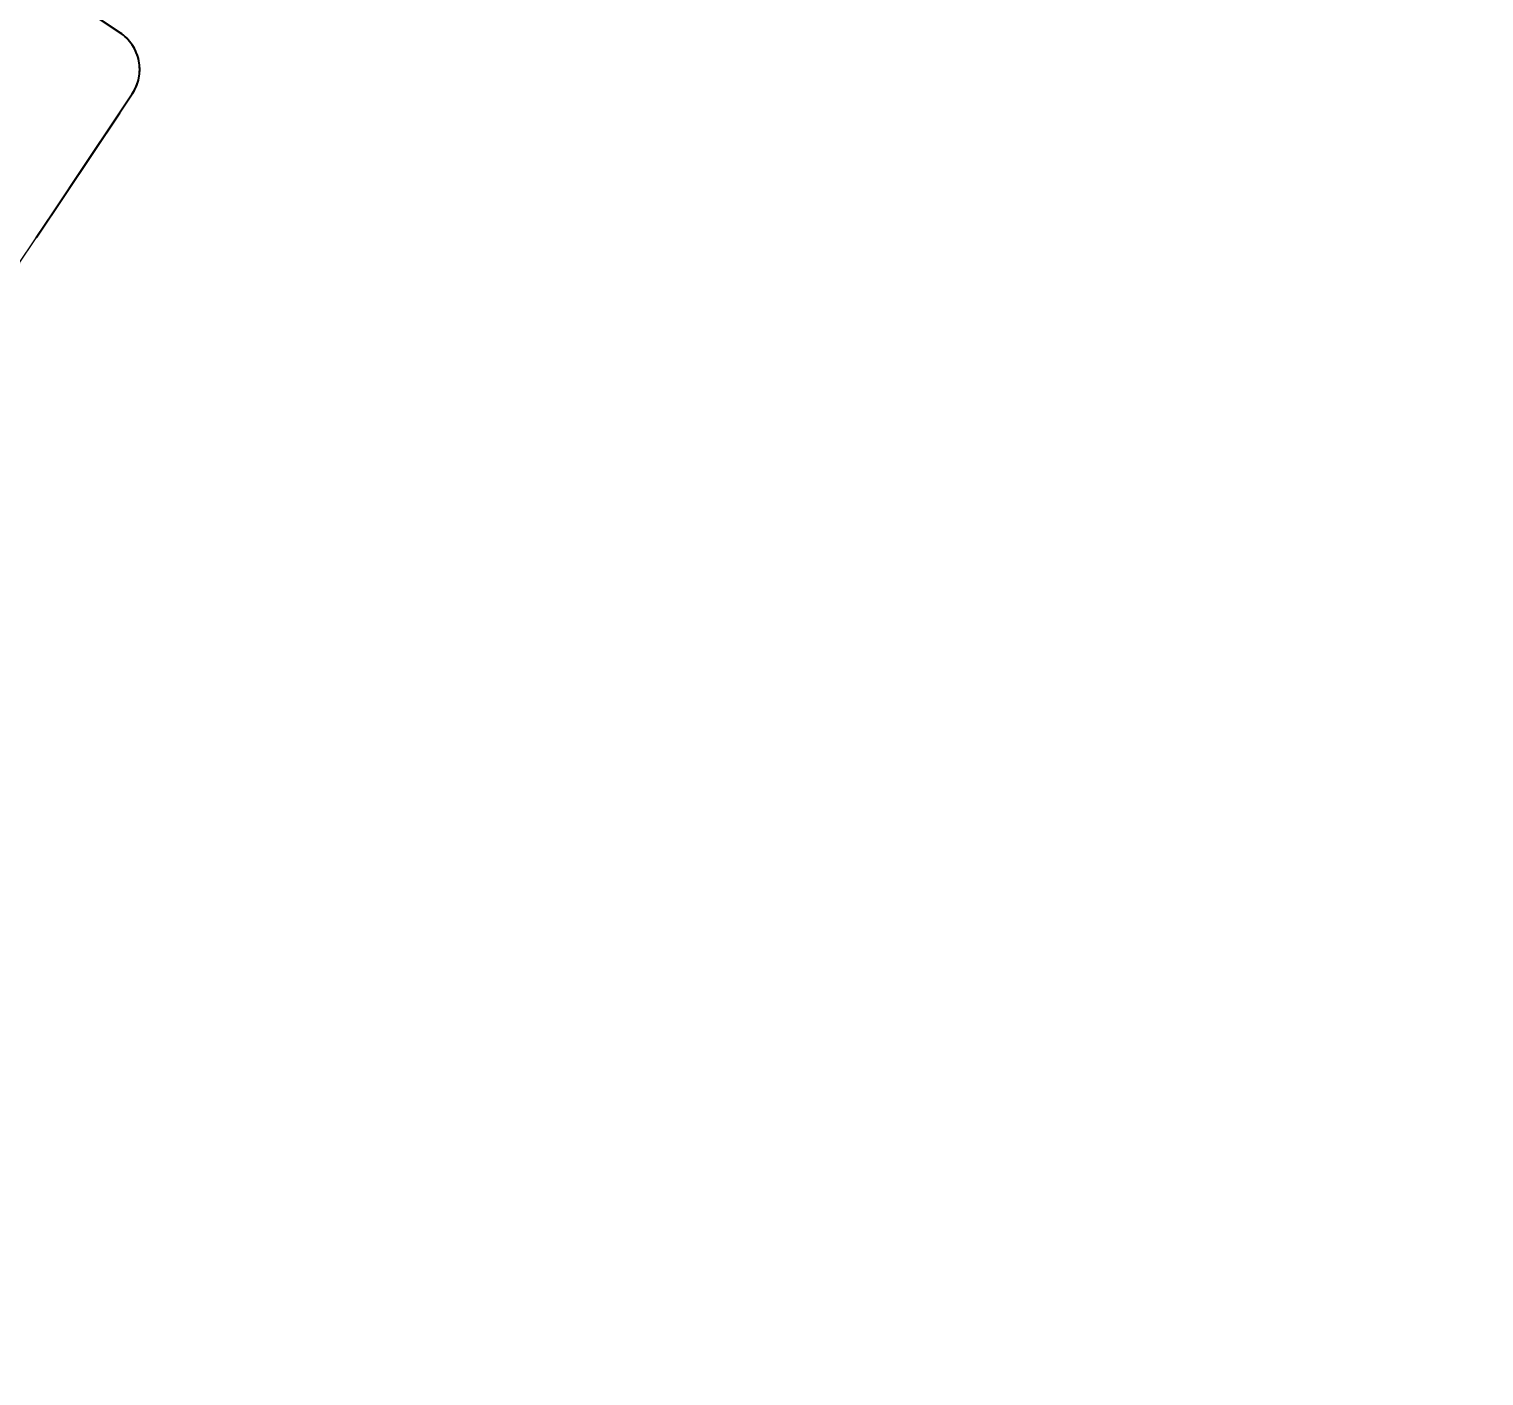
# Model space of a CAD drawing. Header units: millimetres. Extents: x 832508 to 836017, y 816085 to 819654.
# Drawn here: x 834331.8 to 834429.4, y 818226.2 to 818316.5 of the extents above; entities that cross this region are included whole.
import ezdxf

# ---------------------------------------------------------------- set-up
doc = ezdxf.new("R2010")
doc.units = ezdxf.units.MM
doc.header["$LTSCALE"] = 10
doc.linetypes.add('HIDDEN', pattern=[9.525, 6.35, -3.175])
doc.linetypes.add('PHANTOM', pattern=[2.5, 1.25, -0.25, 0.25, -0.25, 0.25, -0.25])
doc.layers.add('BLOCK PLAN BOUNDARY(OFF)', color=7, linetype='Continuous')
doc.layers.add('DLN030_1', color=1, linetype='Continuous')
doc.layers.add('DLN_140', color=1, linetype='Continuous', lineweight=5)
doc.styles.get("Standard").update_dxf_attribs({"font": 'arial.ttf'})
doc.dimstyles.new('ISO-25', dxfattribs={"dimtxt": 2.5, "dimasz": 2.5, "dimexe": 1.25, "dimexo": 0.625, "dimtad": 1, "dimdec": 3, "dimdsep": 46, "dimtxsty": 'Standard', "dimcen": 2.5, "dimadec": 4, "dimazin": 0, "dimtfac": 1, "dimtdec": 3, "dimtmove": 2, "dimatfit": 3, "dimfxl": 0, "dimarcsym": 0})

# ---------------------------------------------------------------- blocks, each defined once
blk = doc.blocks.new('*D29')
at = {"layer": 'Defpoints', "color": 0}
for p in [(834415.702, 817921.933), (834411.593, 817916.806), (834435.918, 817897.312)]:
    blk.add_point(p, dxfattribs=at)
at = {"layer": 'DLN030_1', "color": 0, "linetype": 'Continuous', "lineweight": -2}
for p, q in [((834802.441, 818404.518), (835197.398, 818897.357)), ((834826.766, 818385.024), (835221.723, 818877.863)), ((834440.027, 817902.439), (834415.702, 817921.933))]:
    blk.add_line(p, q, dxfattribs=at)
at = {"layer": 'DLN030_1', "color": 0, "insert": (835796.631, 819620.174), "char_height": 2.5, "attachment_point": 5, "rotation": 321.29164}
blk.add_mtext('30 m', dxfattribs=at)
blk = doc.blocks.new('*D30')
at = {"layer": 'Defpoints', "color": 0}
for p in [(834403.14, 817932), (834399.031, 817926.873), (834411.593, 817916.806)]:
    blk.add_point(p, dxfattribs=at)
at = {"layer": 'DLN030_1', "color": 0, "linetype": 'Continuous', "lineweight": -2}
for p, q in [((834789.879, 818414.585), (835184.835, 818907.424)), ((834802.441, 818404.518), (835197.398, 818897.357)), ((834415.702, 817921.933), (834403.14, 817932))]:
    blk.add_line(p, q, dxfattribs=at)
at = {"layer": 'DLN030_1', "color": 0, "insert": (834410.865, 817928.733), "char_height": 2.5, "attachment_point": 5, "rotation": 321.29164}
blk.add_mtext('AEL TUNNEL', dxfattribs=at)
blk = doc.blocks.new('*D31')
at = {"layer": 'Defpoints', "color": 0}
for p in [(834378.917, 817951.412), (834374.808, 817946.285), (834399.031, 817926.873)]:
    blk.add_point(p, dxfattribs=at)
at = {"layer": 'DLN030_1', "color": 0, "linetype": 'Continuous', "lineweight": -2}
for p, q in [((834765.656, 818433.997), (835160.613, 818926.836)), ((834789.879, 818414.585), (835184.835, 818907.424)), ((834403.14, 817932), (834378.917, 817951.412))]:
    blk.add_line(p, q, dxfattribs=at)
at = {"layer": 'DLN030_1', "color": 0, "insert": (835759.794, 819649.695), "char_height": 2.5, "attachment_point": 5, "rotation": 321.29164}
blk.add_mtext('30 m', dxfattribs=at)

msp = doc.modelspace()

# ---------------------------------------------------------------- linework, layer by layer
at = {"layer": 'BLOCK PLAN BOUNDARY(OFF)', "color": 3, "linetype": 'PHANTOM', "ltscale": 0.8}
msp.add_lwpolyline([(834214.8651, 818010.6639, -0.2331059), (834183.152, 818006.0653), (834181.6763, 818004.3432, -0.210309), (834159.0333, 818025.7017), (834160.5504, 818027.4712, -0.2356603), (834163.6013, 818059.6811), (834256.7729, 818209.1734, 0.0510421), (834288.6802, 818274.8767, -0.4174889), (834310.6637, 818284.3085, 0.3178734), (834323.4176, 818289.19), (834338.762, 818312.109, 0.4149358), (834337.9428, 818316.2167), (834332.1909, 818320.0444), (834365.9494, 818370.5048), (834344.0051, 818385.7071)], format="xyb", dxfattribs=at)
msp.add_lwpolyline([(834323.4176, 818289.19), (834332.3585, 818302.5441), (834338.762, 818312.109), (834338.9118, 818312.3584), (834339.037, 818312.6216), (834339.1346, 818312.8957), (834339.2056, 818313.1776), (834339.248, 818313.4644), (834339.2618, 818313.7552), (834339.248, 818314.046), (834339.2046, 818314.3329), (834339.1346, 818314.6148), (834339.0361, 818314.8889), (834338.9118, 818315.1511), (834338.762, 818315.4005), (834338.5885, 818315.6341), (834338.3923, 818315.849), (834338.1765, 818316.0442), (834337.9428, 818316.2167), (834332.1909, 818320.0444), (834353.7506, 818352.6378), (834365.9494, 818370.5048), (834357.324, 818376.4815), (834344.0051, 818385.7071)], dxfattribs=at)
at = {"layer": 'DLN_140', "color": 6, "linetype": 'HIDDEN', "ltscale": 200}
msp.add_lwpolyline([(834323.4176, 818289.19), (834332.3585, 818302.5441), (834338.762, 818312.109), (834338.9118, 818312.3584), (834339.037, 818312.6216), (834339.1346, 818312.8957), (834339.2056, 818313.1776), (834339.248, 818313.4644), (834339.2618, 818313.7552), (834339.248, 818314.046), (834339.2046, 818314.3329), (834339.1346, 818314.6148), (834339.0361, 818314.8889), (834338.9118, 818315.1511), (834338.762, 818315.4005), (834338.5885, 818315.6341), (834338.3923, 818315.849), (834338.1765, 818316.0442), (834337.9428, 818316.2167), (834332.1909, 818320.0444), (834353.7506, 818352.6378), (834365.9494, 818370.5048), (834357.324, 818376.4815), (834344.0051, 818385.7071)], dxfattribs=at)

# ---------------------------------------------------------------- dimensions: what is measured, and where the dimension line sits
at = {"layer": 'DLN030_1'}
dim = msp.add_linear_dim(base=(834378.9168, 817951.4122), p1=(834399.0308, 817926.8731), p2=(834374.808, 817946.2851), angle=321.291636, text='30 m', dimstyle='ISO-25', override={"dimscale": 1000, "dimtxt": 0.0025, "dimasz": 0.0015, "dimfxl": 15, "dimarcsym": 2}, dxfattribs=at)
dim.commit()
dim.dimension.update_dxf_attribs({"geometry": '*D31', "text_midpoint": (835759.7945, 819649.6947)})
dim = msp.add_aligned_dim(p1=(834435.9183, 817897.3118), p2=(834411.5932, 817916.8058), distance=-6.5703, text='30 m', dimstyle='ISO-25', override={"dimscale": 1000, "dimtxt": 0.0025, "dimasz": 0.0015, "dimfxl": 15, "dimarcsym": 2}, dxfattribs=at)
dim.commit()
dim.dimension.update_dxf_attribs({"geometry": '*D29', "text_midpoint": (835796.6308, 819620.1744)})
dim = msp.add_linear_dim(base=(834403.1396, 817932.0002), p1=(834411.5932, 817916.8058), p2=(834399.0308, 817926.8731), angle=321.291636, text='AEL TUNNEL', dimstyle='ISO-25', override={"dimscale": 1000, "dimtxt": 0.0025, "dimasz": 0.0015, "dimfxl": 15, "dimarcsym": 2}, dxfattribs=at)
dim.commit()
dim.dimension.update_dxf_attribs({"geometry": '*D30', "text_midpoint": (834410.8653, 817928.7331), "dimtype": 160})

doc.saveas('drawing.dxf')
